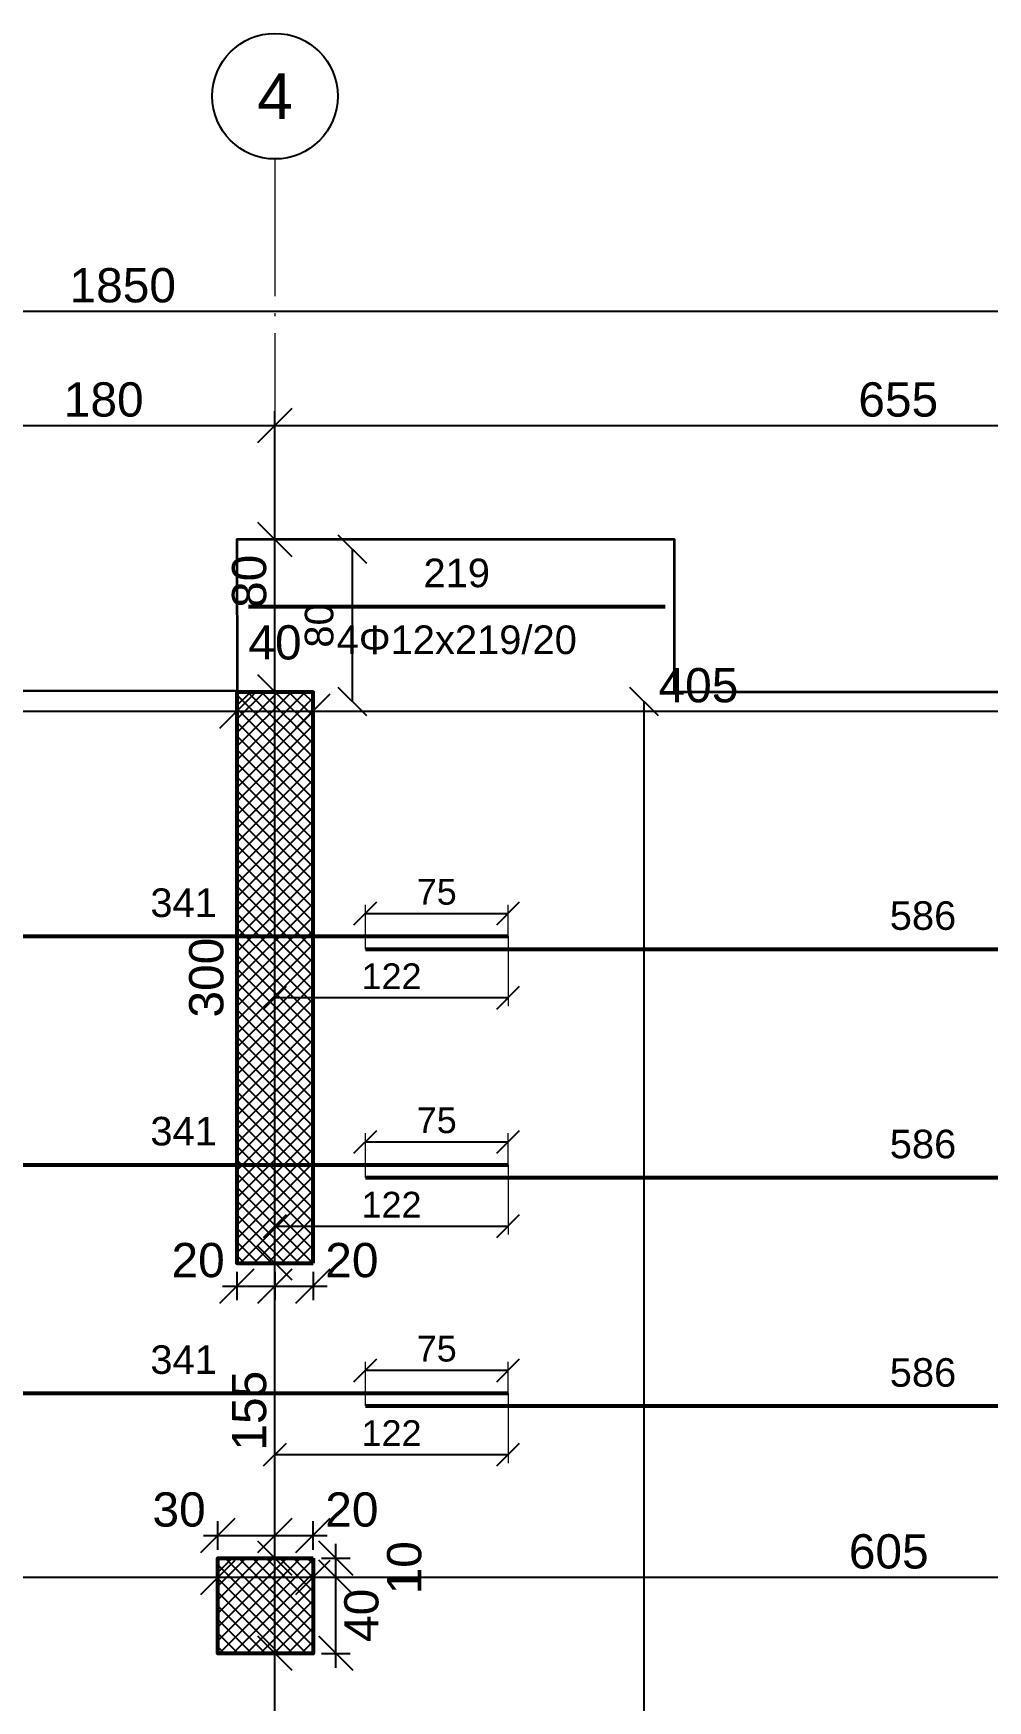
# Model space of a CAD drawing. Header units: millimetres. Extents: x -404 to 6018, y -5139 to 7890.
# Drawn here: x 878 to 1379, y 2330 to 3206 of the extents above; entities that cross this region are included whole.
import ezdxf
from ezdxf.enums import TextEntityAlignment as Align

# ---------------------------------------------------------------- set-up
doc = ezdxf.new("R2010")
doc.units = ezdxf.units.MM
doc.linetypes.add('ZWCAD_ISO04W100', pattern=[30.5, 24, -3, 0.5, -3])
for name, color, linetype, lineweight in [('AXIS LINES', 255, 'ZWCAD_ISO04W100', 13), ('COLUMN', 140, 'Continuous', 53), ('SLAB', 3, 'Continuous', 35), ('WALL', 10, 'Continuous', 53)]:
    doc.layers.add(name, color=color, linetype=linetype, lineweight=lineweight)
for name, color, linetype in [('FW_AXIS', 7, 'Continuous'), ('FW_COLUMN_HATCH', 8, 'Continuous'), ('FW_DIM', 7, 'Continuous'), ('FW_WALL_HATCH', 8, 'Continuous'), ('REB_BOT_MESH_X', 5, 'Continuous'), ('REB_BOT_MESH_X_AXDIM', 5, 'Continuous'), ('REB_BOT_MESH_X_LAP', 5, 'Continuous'), ('REB_BOT_MESH_X_RANGE', 5, 'Continuous'), ('REB_BOT_MESH_X_TEXT', 5, 'Continuous')]:
    doc.layers.add(name, color=color, linetype=linetype)
doc.styles.add('REBAR_TXT', font='arial.ttf')
doc.styles.get("Standard").update_dxf_attribs({"font": 'arial.ttf'})
doc.dimstyles.new('FW_DIM', dxfattribs={"dimtxt": 18, "dimasz": 9, "dimexe": 7.5, "dimexo": 4.5, "dimgap": 4.5, "dimtad": 1, "dimdec": 0, "dimtxsty": 'Standard', "dimtsz": 9, "dimcen": 2.5, "dimdle": 7.5, "dimclrd": 256, "dimclre": 256, "dimclrt": 7, "dimazin": 3, "dimtfac": 1, "dimtmove": 2, "dimatfit": 3})
doc.dimstyles.new('REBAR LAP', dxfattribs={"dimtxt": 13.5, "dimasz": 2.5, "dimexe": 4.5, "dimexo": 0, "dimgap": 4.5, "dimtad": 1, "dimdec": 0, "dimtxsty": 'Standard', "dimtsz": 6, "dimcen": 2.5, "dimclrd": 6, "dimclre": 6, "dimclrt": 7, "dimazin": 3, "dimtfac": 1, "dimtmove": 2, "dimatfit": 3, "dimlwd": 25, "dimlwe": 18})
doc.dimstyles.new('REBAR M-200', dxfattribs={"dimtxt": 15, "dimasz": 15, "dimexe": 25, "dimexo": 12.5, "dimgap": 10, "dimtad": 1, "dimdec": 0, "dimtxsty": 'Standard', "dimblk": 'NONE', "dimcen": 50, "dimse1": 1, "dimse2": 1, "dimclrd": 6, "dimclre": 6, "dimclrt": 7, "dimazin": 3, "dimtfac": 1, "dimtmove": 2, "dimatfit": 3, "dimldrblk": 'NONE', "dimlwd": 53})
doc.dimstyles.new('REBAR RANGE', dxfattribs={"dimtxt": 15, "dimasz": 2.5, "dimexe": 0, "dimexo": 0, "dimgap": 10, "dimtad": 1, "dimdec": 0, "dimtxsty": 'Standard', "dimtsz": 7.5, "dimcen": 2.5, "dimse1": 1, "dimse2": 1, "dimclrd": 6, "dimclre": 6, "dimclrt": 7, "dimazin": 3, "dimtfac": 1, "dimtmove": 2, "dimatfit": 3, "dimlwd": 25})

# ---------------------------------------------------------------- blocks, each defined once
blk = doc.blocks.new('*D299')
at = {"color": 6, "lineweight": 53}
blk.add_line((786.5, 2611.75), (1127.5, 2611.75), dxfattribs=at)
at = {"layer": 'Defpoints'}
for p in [(786.5, 2611.75), (786.5, 2611.75), (1127.5, 2611.75)]:
    blk.add_point(p, dxfattribs=at)
at = {"layer": 'REB_BOT_MESH_X', "color": 7, "insert": (957, 2629.25), "char_height": 15, "attachment_point": 5}
blk.add_mtext('341', dxfattribs=at)
blk = doc.blocks.new('_NONE')
blk = doc.blocks.new('*D300')
at = {"color": 6, "lineweight": 53}
blk.add_line((1052.5, 2605), (1638.5, 2605), dxfattribs=at)
at = {"layer": 'Defpoints'}
for p in [(1052.5, 2605), (1052.5, 2605), (1638.5, 2605)]:
    blk.add_point(p, dxfattribs=at)
at = {"layer": 'REB_BOT_MESH_X', "color": 7, "insert": (1345.5, 2622.5), "char_height": 15, "attachment_point": 5}
blk.add_mtext('586', dxfattribs=at)
blk = doc.blocks.new('_Oblique')
at = {"color": 0, "linetype": 'ByBlock', "lineweight": -2}
blk.add_line((-0.5, -0.5), (0.5, 0.5), dxfattribs=at)
blk = doc.blocks.new('*D304')
at = {"color": 6, "lineweight": 18}
for p, q in [((1052.5, 2605), (1052.5, 2628.25)), ((1127.5, 2611.75), (1127.5, 2628.25))]:
    blk.add_line(p, q, dxfattribs=at)
at = {"color": 6, "lineweight": 25}
blk.add_line((1052.5, 2623.75), (1127.5, 2623.75), dxfattribs=at)
at = {"layer": 'Defpoints'}
for p in [(1052.5, 2623.75), (1127.5, 2611.75), (1052.5, 2605)]:
    blk.add_point(p, dxfattribs=at)
at = {"layer": 'REB_BOT_MESH_X_LAP', "color": 6, "xscale": 12, "yscale": 12}
for p in [(1052.5, 2623.75), (1127.5, 2623.75)]:
    blk.add_blockref('_OBLIQUE', p, dxfattribs=at)
at = {"layer": 'REB_BOT_MESH_X_LAP', "color": 7, "insert": (1090, 2635), "char_height": 13.5, "attachment_point": 5}
blk.add_mtext('75', dxfattribs=at)
blk = doc.blocks.new('*D305')
at = {"color": 6, "lineweight": 18}
for p, q in [((1005, 2611.75), (1005, 2575)), ((1127.5, 2611.75), (1127.5, 2575))]:
    blk.add_line(p, q, dxfattribs=at)
at = {"color": 6, "lineweight": 25}
blk.add_line((1005, 2579.5), (1127.5, 2579.5), dxfattribs=at)
at = {"layer": 'Defpoints'}
for p in [(1005, 2611.75), (1127.5, 2611.75), (1005, 2579.5)]:
    blk.add_point(p, dxfattribs=at)
at = {"layer": 'REB_BOT_MESH_X_AXDIM', "color": 6, "xscale": 12, "yscale": 12}
for p in [(1005, 2579.5), (1127.5, 2579.5)]:
    blk.add_blockref('_OBLIQUE', p, dxfattribs=at)
at = {"layer": 'REB_BOT_MESH_X_AXDIM', "color": 7, "insert": (1066.25, 2590.75), "char_height": 13.5, "attachment_point": 5}
blk.add_mtext('122', dxfattribs=at)
blk = doc.blocks.new('*D317')
at = {"color": 6, "lineweight": 53}
blk.add_line((786.5, 2491.75), (1127.5, 2491.75), dxfattribs=at)
at = {"layer": 'Defpoints'}
for p in [(786.5, 2491.75), (786.5, 2491.75), (1127.5, 2491.75)]:
    blk.add_point(p, dxfattribs=at)
at = {"layer": 'REB_BOT_MESH_X', "color": 7, "insert": (957, 2509.25), "char_height": 15, "attachment_point": 5}
blk.add_mtext('341', dxfattribs=at)
blk = doc.blocks.new('*D318')
at = {"color": 6, "lineweight": 53}
blk.add_line((1052.5, 2485), (1638.5, 2485), dxfattribs=at)
at = {"layer": 'Defpoints'}
for p in [(1052.5, 2485), (1052.5, 2485), (1638.5, 2485)]:
    blk.add_point(p, dxfattribs=at)
at = {"layer": 'REB_BOT_MESH_X', "color": 7, "insert": (1345.5, 2502.5), "char_height": 15, "attachment_point": 5}
blk.add_mtext('586', dxfattribs=at)
blk = doc.blocks.new('*D322')
at = {"color": 6, "lineweight": 18}
for p, q in [((1052.5, 2485), (1052.5, 2508.25)), ((1127.5, 2491.75), (1127.5, 2508.25))]:
    blk.add_line(p, q, dxfattribs=at)
at = {"color": 6, "lineweight": 25}
blk.add_line((1052.5, 2503.75), (1127.5, 2503.75), dxfattribs=at)
at = {"layer": 'Defpoints'}
for p in [(1052.5, 2503.75), (1127.5, 2491.75), (1052.5, 2485)]:
    blk.add_point(p, dxfattribs=at)
at = {"layer": 'REB_BOT_MESH_X_LAP', "color": 6, "xscale": 12, "yscale": 12}
for p in [(1052.5, 2503.75), (1127.5, 2503.75)]:
    blk.add_blockref('_OBLIQUE', p, dxfattribs=at)
at = {"layer": 'REB_BOT_MESH_X_LAP', "color": 7, "insert": (1090, 2515), "char_height": 13.5, "attachment_point": 5}
blk.add_mtext('75', dxfattribs=at)
blk = doc.blocks.new('*D323')
at = {"color": 6, "lineweight": 18}
for p, q in [((1005, 2491.75), (1005, 2455)), ((1127.5, 2491.75), (1127.5, 2455))]:
    blk.add_line(p, q, dxfattribs=at)
at = {"color": 6, "lineweight": 25}
blk.add_line((1005, 2459.5), (1127.5, 2459.5), dxfattribs=at)
at = {"layer": 'Defpoints'}
for p in [(1005, 2491.75), (1127.5, 2491.75), (1005, 2459.5)]:
    blk.add_point(p, dxfattribs=at)
at = {"layer": 'REB_BOT_MESH_X_AXDIM', "color": 6, "xscale": 12, "yscale": 12}
for p in [(1005, 2459.5), (1127.5, 2459.5)]:
    blk.add_blockref('_OBLIQUE', p, dxfattribs=at)
at = {"layer": 'REB_BOT_MESH_X_AXDIM', "color": 7, "insert": (1066.25, 2470.75), "char_height": 13.5, "attachment_point": 5}
blk.add_mtext('122', dxfattribs=at)
blk = doc.blocks.new('*D347')
at = {"color": 6, "lineweight": 53}
blk.add_line((786.5, 2731.75), (1127.5, 2731.75), dxfattribs=at)
at = {"layer": 'Defpoints'}
for p in [(786.5, 2731.75), (786.5, 2731.75), (1127.5, 2731.75)]:
    blk.add_point(p, dxfattribs=at)
at = {"layer": 'REB_BOT_MESH_X', "color": 7, "insert": (957, 2749.25), "char_height": 15, "attachment_point": 5}
blk.add_mtext('341', dxfattribs=at)
blk = doc.blocks.new('*D348')
at = {"color": 6, "lineweight": 53}
blk.add_line((1052.5, 2725), (1638.5, 2725), dxfattribs=at)
at = {"layer": 'Defpoints'}
for p in [(1052.5, 2725), (1052.5, 2725), (1638.5, 2725)]:
    blk.add_point(p, dxfattribs=at)
at = {"layer": 'REB_BOT_MESH_X', "color": 7, "insert": (1345.5, 2742.5), "char_height": 15, "attachment_point": 5}
blk.add_mtext('586', dxfattribs=at)
blk = doc.blocks.new('*D352')
at = {"color": 6, "lineweight": 18}
for p, q in [((1052.5, 2725), (1052.5, 2748.25)), ((1127.5, 2731.75), (1127.5, 2748.25))]:
    blk.add_line(p, q, dxfattribs=at)
at = {"color": 6, "lineweight": 25}
blk.add_line((1052.5, 2743.75), (1127.5, 2743.75), dxfattribs=at)
at = {"layer": 'Defpoints'}
for p in [(1052.5, 2743.75), (1052.5, 2725), (1127.5, 2731.75)]:
    blk.add_point(p, dxfattribs=at)
at = {"layer": 'REB_BOT_MESH_X_LAP', "color": 6, "xscale": 12, "yscale": 12}
for p in [(1052.5, 2743.75), (1127.5, 2743.75)]:
    blk.add_blockref('_OBLIQUE', p, dxfattribs=at)
at = {"layer": 'REB_BOT_MESH_X_LAP', "color": 7, "insert": (1090, 2755), "char_height": 13.5, "attachment_point": 5}
blk.add_mtext('75', dxfattribs=at)
blk = doc.blocks.new('*D353')
at = {"color": 6, "lineweight": 18}
for p, q in [((1005, 2731.75), (1005, 2695)), ((1127.5, 2731.75), (1127.5, 2695))]:
    blk.add_line(p, q, dxfattribs=at)
at = {"color": 6, "lineweight": 25}
blk.add_line((1005, 2699.5), (1127.5, 2699.5), dxfattribs=at)
at = {"layer": 'Defpoints'}
for p in [(1005, 2731.75), (1127.5, 2731.75), (1005, 2699.5)]:
    blk.add_point(p, dxfattribs=at)
at = {"layer": 'REB_BOT_MESH_X_AXDIM', "color": 6, "xscale": 12, "yscale": 12}
for p in [(1005, 2699.5), (1127.5, 2699.5)]:
    blk.add_blockref('_OBLIQUE', p, dxfattribs=at)
at = {"layer": 'REB_BOT_MESH_X_AXDIM', "color": 7, "insert": (1066.25, 2710.75), "char_height": 13.5, "attachment_point": 5}
blk.add_mtext('122', dxfattribs=at)
blk = doc.blocks.new('*D465')
at = {"color": 6, "lineweight": 25}
blk.add_line((1199, 1375), (1199, 2855), dxfattribs=at)
at = {"layer": 'Defpoints'}
for p in [(1199, 2855), (1199, 1375), (1199, 1375)]:
    blk.add_point(p, dxfattribs=at)
at = {"layer": 'REB_BOT_MESH_X_RANGE', "color": 6, "xscale": 15, "yscale": 15, "rotation": 90}
for p in [(1199, 2855), (1199, 1375)]:
    blk.add_blockref('_OBLIQUE', p, dxfattribs=at)
at = {"layer": 'REB_BOT_MESH_X_RANGE', "color": 7, "insert": (1181.5, 2115), "char_height": 15, "attachment_point": 5, "rotation": 90}
blk.add_mtext('1480', dxfattribs=at)
blk = doc.blocks.new('*D492')
at = {"color": 6, "lineweight": 25}
blk.add_line((1045.75, 2855), (1045.75, 2935), dxfattribs=at)
at = {"layer": 'Defpoints'}
for p in [(1045.75, 2935), (1045.75, 2855), (1045.75, 2855)]:
    blk.add_point(p, dxfattribs=at)
at = {"layer": 'REB_BOT_MESH_X_RANGE', "color": 6, "xscale": 15, "yscale": 15, "rotation": 90}
for p in [(1045.75, 2935), (1045.75, 2855)]:
    blk.add_blockref('_OBLIQUE', p, dxfattribs=at)
at = {"layer": 'REB_BOT_MESH_X_RANGE', "color": 7, "insert": (1028.25, 2895), "char_height": 15, "attachment_point": 5, "rotation": 90}
blk.add_mtext('80', dxfattribs=at)
blk = doc.blocks.new('*D493')
at = {"color": 6, "lineweight": 53}
blk.add_line((991, 2905), (1210, 2905), dxfattribs=at)
at = {"layer": 'Defpoints'}
for p in [(991, 2905), (991, 2905), (1210, 2905)]:
    blk.add_point(p, dxfattribs=at)
at = {"layer": 'REB_BOT_MESH_X', "color": 7, "insert": (1100.5, 2922.5), "char_height": 15, "attachment_point": 5}
blk.add_mtext('219', dxfattribs=at)
blk = doc.blocks.new('*D529')
for p, q in [((985, 2555.5), (985, 2540.5)), ((1005, 2555.5), (1005, 2540.5)), ((977.5, 2548), (1012.5, 2548))]:
    blk.add_line(p, q)
at = {"layer": 'Defpoints'}
for p in [(985, 2560), (1005, 2560), (985, 2548)]:
    blk.add_point(p, dxfattribs=at)
at = {"layer": 'FW_DIM', "xscale": 18, "yscale": 18}
for p in [(985, 2548), (1005, 2548)]:
    blk.add_blockref('_OBLIQUE', p, dxfattribs=at)
at = {"layer": 'FW_DIM', "color": 7, "insert": (964.6, 2561.5), "char_height": 18, "attachment_point": 5}
blk.add_mtext('20', dxfattribs=at)
blk = doc.blocks.new('*D530')
for p, q in [((1005, 2555.5), (1005, 2540.5)), ((1025, 2555.5), (1025, 2540.5)), ((997.5, 2548), (1032.5, 2548))]:
    blk.add_line(p, q)
at = {"layer": 'Defpoints'}
for p in [(1005, 2560), (1025, 2560), (1005, 2548)]:
    blk.add_point(p, dxfattribs=at)
at = {"layer": 'FW_DIM', "xscale": 18, "yscale": 18}
for p in [(1005, 2548), (1025, 2548)]:
    blk.add_blockref('_OBLIQUE', p, dxfattribs=at)
at = {"layer": 'FW_DIM', "color": 7, "insert": (1045.4, 2561.5), "char_height": 18, "attachment_point": 5}
blk.add_mtext('20', dxfattribs=at)
blk = doc.blocks.new('*D533')
for p, q in [((975, 2409.5), (975, 2424.5)), ((1005, 2409.5), (1005, 2424.5)), ((967.5, 2417), (1012.5, 2417))]:
    blk.add_line(p, q)
at = {"layer": 'Defpoints'}
for p in [(975, 2417), (975, 2405), (1005, 2405)]:
    blk.add_point(p, dxfattribs=at)
at = {"layer": 'FW_DIM', "xscale": 18, "yscale": 18}
for p in [(975, 2417), (1005, 2417)]:
    blk.add_blockref('_OBLIQUE', p, dxfattribs=at)
at = {"layer": 'FW_DIM', "color": 7, "insert": (954.6, 2430.5), "char_height": 18, "attachment_point": 5}
blk.add_mtext('30', dxfattribs=at)
blk = doc.blocks.new('*D534')
for p, q in [((1005, 2409.5), (1005, 2424.5)), ((1025, 2409.5), (1025, 2424.5)), ((997.5, 2417), (1032.5, 2417))]:
    blk.add_line(p, q)
at = {"layer": 'Defpoints'}
for p in [(1005, 2417), (1005, 2405), (1025, 2405)]:
    blk.add_point(p, dxfattribs=at)
at = {"layer": 'FW_DIM', "xscale": 18, "yscale": 18}
for p in [(1005, 2417), (1025, 2417)]:
    blk.add_blockref('_OBLIQUE', p, dxfattribs=at)
at = {"layer": 'FW_DIM', "color": 7, "insert": (1045.4, 2430.5), "char_height": 18, "attachment_point": 5}
blk.add_mtext('20', dxfattribs=at)
blk = doc.blocks.new('*D535')
for p, q in [((1037, 2347.5), (1037, 2402.5)), ((1029.5, 2395), (1044.5, 2395)), ((1029.5, 2355), (1044.5, 2355))]:
    blk.add_line(p, q)
at = {"layer": 'Defpoints'}
for p in [(1025, 2395), (1025, 2355), (1037, 2355)]:
    blk.add_point(p, dxfattribs=at)
at = {"layer": 'FW_DIM', "xscale": 18, "yscale": 18, "rotation": 90}
for p in [(1037, 2395), (1037, 2355)]:
    blk.add_blockref('_OBLIQUE', p, dxfattribs=at)
at = {"layer": 'FW_DIM', "color": 7, "insert": (1050.5, 2375), "char_height": 18, "attachment_point": 5, "rotation": 90}
blk.add_mtext('40', dxfattribs=at)
blk = doc.blocks.new('*D536')
for p, q in [((1037, 2387.5), (1037, 2412.5)), ((1029.5, 2405), (1044.5, 2405)), ((1029.5, 2395), (1044.5, 2395))]:
    blk.add_line(p, q)
at = {"layer": 'Defpoints'}
for p in [(1025, 2405), (1025, 2395), (1037, 2395)]:
    blk.add_point(p, dxfattribs=at)
at = {"layer": 'FW_DIM', "xscale": 18, "yscale": 18, "rotation": 90}
for p in [(1037, 2405), (1037, 2395)]:
    blk.add_blockref('_OBLIQUE', p, dxfattribs=at)
at = {"layer": 'FW_DIM', "color": 7, "insert": (1073, 2400), "char_height": 18, "attachment_point": 5, "rotation": 90}
blk.add_mtext('10', dxfattribs=at)
blk = doc.blocks.new('*D613')
for p, q in [((460, 2399.5), (460, 2402.5)), ((975, 2399.5), (975, 2402.5)), ((452.5, 2395), (982.5, 2395))]:
    blk.add_line(p, q)
at = {"layer": 'Defpoints'}
for p in [(460, 2395), (460, 2395), (975, 2395)]:
    blk.add_point(p, dxfattribs=at)
at = {"layer": 'FW_DIM', "xscale": 18, "yscale": 18}
for p in [(460, 2395), (975, 2395)]:
    blk.add_blockref('_OBLIQUE', p, dxfattribs=at)
at = {"layer": 'FW_DIM', "color": 7, "insert": (717.5, 2408.5), "char_height": 18, "attachment_point": 5}
blk.add_mtext('515', dxfattribs=at)
blk = doc.blocks.new('*D614')
for p, q in [((975, 2399.5), (975, 2402.5)), ((1025, 2399.5), (1025, 2402.5)), ((967.5, 2395), (1032.5, 2395))]:
    blk.add_line(p, q)
at = {"layer": 'Defpoints'}
for p in [(975, 2395), (975, 2395), (1025, 2395)]:
    blk.add_point(p, dxfattribs=at)
at = {"layer": 'FW_DIM', "xscale": 18, "yscale": 18}
for p in [(975, 2395), (1025, 2395)]:
    blk.add_blockref('_OBLIQUE', p, dxfattribs=at)
blk = doc.blocks.new('*D615')
for p, q in [((1025, 2399.5), (1025, 2402.5)), ((1630, 2399.5), (1630, 2402.5)), ((1017.5, 2395), (1637.5, 2395))]:
    blk.add_line(p, q)
at = {"layer": 'Defpoints'}
for p in [(1025, 2395), (1025, 2395), (1630, 2395)]:
    blk.add_point(p, dxfattribs=at)
at = {"layer": 'FW_DIM', "xscale": 18, "yscale": 18}
for p in [(1025, 2395), (1630, 2395)]:
    blk.add_blockref('_OBLIQUE', p, dxfattribs=at)
at = {"layer": 'FW_DIM', "color": 7, "insert": (1327.5, 2408.5), "char_height": 18, "attachment_point": 5}
blk.add_mtext('605', dxfattribs=at)
blk = doc.blocks.new('*D619')
for p, q in [((660, 2854.5), (660, 2857.5)), ((985, 2854.5), (985, 2857.5)), ((652.5, 2850), (992.5, 2850))]:
    blk.add_line(p, q)
at = {"layer": 'Defpoints'}
for p in [(660, 2850), (660, 2850), (985, 2850)]:
    blk.add_point(p, dxfattribs=at)
at = {"layer": 'FW_DIM', "xscale": 18, "yscale": 18}
for p in [(660, 2850), (985, 2850)]:
    blk.add_blockref('_OBLIQUE', p, dxfattribs=at)
at = {"layer": 'FW_DIM', "color": 7, "insert": (822.5, 2863.5), "char_height": 18, "attachment_point": 5}
blk.add_mtext('325', dxfattribs=at)
blk = doc.blocks.new('*D620')
for p, q in [((985, 2854.5), (985, 2857.5)), ((1025, 2854.5), (1025, 2857.5)), ((977.5, 2850), (1032.5, 2850))]:
    blk.add_line(p, q)
at = {"layer": 'Defpoints'}
for p in [(985, 2850), (985, 2850), (1025, 2850)]:
    blk.add_point(p, dxfattribs=at)
at = {"layer": 'FW_DIM', "xscale": 18, "yscale": 18}
for p in [(985, 2850), (1025, 2850)]:
    blk.add_blockref('_OBLIQUE', p, dxfattribs=at)
at = {"layer": 'FW_DIM', "color": 7, "insert": (1005, 2886), "char_height": 18, "attachment_point": 5}
blk.add_mtext('40', dxfattribs=at)
blk = doc.blocks.new('*D621')
for p, q in [((1025, 2854.5), (1025, 2857.5)), ((1430, 2854.5), (1430, 2857.5)), ((1017.5, 2850), (1437.5, 2850))]:
    blk.add_line(p, q)
at = {"layer": 'Defpoints'}
for p in [(1025, 2850), (1025, 2850), (1430, 2850)]:
    blk.add_point(p, dxfattribs=at)
at = {"layer": 'FW_DIM', "xscale": 18, "yscale": 18}
for p in [(1025, 2850), (1430, 2850)]:
    blk.add_blockref('_OBLIQUE', p, dxfattribs=at)
at = {"layer": 'FW_DIM', "color": 7, "insert": (1227.5, 2863.5), "char_height": 18, "attachment_point": 5}
blk.add_mtext('405', dxfattribs=at)
blk = doc.blocks.new('*D653')
for p, q in [((1005, 1967.5), (1005, 2362.5)), ((1000.5, 2355), (997.5, 2355)), ((1000.5, 1975), (997.5, 1975))]:
    blk.add_line(p, q)
at = {"layer": 'Defpoints'}
for p in [(1005, 2355), (1005, 1975), (1005, 1975)]:
    blk.add_point(p, dxfattribs=at)
at = {"layer": 'FW_DIM', "xscale": 18, "yscale": 18, "rotation": 90}
for p in [(1005, 2355), (1005, 1975)]:
    blk.add_blockref('_OBLIQUE', p, dxfattribs=at)
at = {"layer": 'FW_DIM', "color": 7, "insert": (991.5, 2165), "char_height": 18, "attachment_point": 5, "rotation": 90}
blk.add_mtext('380', dxfattribs=at)
blk = doc.blocks.new('*D654')
for p, q in [((1005, 2347.5), (1005, 2412.5)), ((1000.5, 2405), (997.5, 2405)), ((1000.5, 2355), (997.5, 2355))]:
    blk.add_line(p, q)
at = {"layer": 'Defpoints'}
for p in [(1005, 2405), (1005, 2355), (1005, 2355)]:
    blk.add_point(p, dxfattribs=at)
at = {"layer": 'FW_DIM', "xscale": 18, "yscale": 18, "rotation": 90}
for p in [(1005, 2405), (1005, 2355)]:
    blk.add_blockref('_OBLIQUE', p, dxfattribs=at)
blk = doc.blocks.new('*D655')
for p, q in [((1005, 2397.5), (1005, 2567.5)), ((1000.5, 2560), (997.5, 2560)), ((1000.5, 2405), (997.5, 2405))]:
    blk.add_line(p, q)
at = {"layer": 'Defpoints'}
for p in [(1005, 2560), (1005, 2405), (1005, 2405)]:
    blk.add_point(p, dxfattribs=at)
at = {"layer": 'FW_DIM', "xscale": 18, "yscale": 18, "rotation": 90}
for p in [(1005, 2560), (1005, 2405)]:
    blk.add_blockref('_OBLIQUE', p, dxfattribs=at)
at = {"layer": 'FW_DIM', "color": 7, "insert": (991.5, 2482.5), "char_height": 18, "attachment_point": 5, "rotation": 90}
blk.add_mtext('155', dxfattribs=at)
blk = doc.blocks.new('*D656')
for p, q in [((1005, 2552.5), (1005, 2867.5)), ((1000.5, 2860), (997.5, 2860)), ((1000.5, 2560), (997.5, 2560))]:
    blk.add_line(p, q)
at = {"layer": 'Defpoints'}
for p in [(1005, 2860), (1005, 2560), (1005, 2560)]:
    blk.add_point(p, dxfattribs=at)
at = {"layer": 'FW_DIM', "xscale": 18, "yscale": 18, "rotation": 90}
for p in [(1005, 2860), (1005, 2560)]:
    blk.add_blockref('_OBLIQUE', p, dxfattribs=at)
at = {"layer": 'FW_DIM', "color": 7, "insert": (969, 2710), "char_height": 18, "attachment_point": 5, "rotation": 90}
blk.add_mtext('300', dxfattribs=at)
blk = doc.blocks.new('*D657')
for p, q in [((1005, 2852.5), (1005, 2947.59999)), ((1000.5, 2940.09999), (997.5, 2940.09999)), ((1000.5, 2860), (997.5, 2860))]:
    blk.add_line(p, q)
at = {"layer": 'Defpoints'}
for p in [(1005, 2940.09999), (1005, 2860), (1005, 2860)]:
    blk.add_point(p, dxfattribs=at)
at = {"layer": 'FW_DIM', "xscale": 18, "yscale": 18, "rotation": 90}
for p in [(1005, 2940.09999), (1005, 2860)]:
    blk.add_blockref('_OBLIQUE', p, dxfattribs=at)
at = {"layer": 'FW_DIM', "color": 7, "insert": (991.5, 2918.169991), "char_height": 18, "attachment_point": 5, "rotation": 90}
blk.add_mtext('80', dxfattribs=at)
blk = doc.blocks.new('*D672')
for p, q in [((825, 2944.59999), (825, 3007.59999)), ((1005, 2944.59999), (1005, 3007.59999)), ((817.5, 3000.09999), (1012.5, 3000.09999))]:
    blk.add_line(p, q)
at = {"layer": 'Defpoints'}
for p in [(825, 3000.09999), (825, 2940.09999), (1005, 2940.09999)]:
    blk.add_point(p, dxfattribs=at)
at = {"layer": 'FW_DIM', "xscale": 18, "yscale": 18}
for p in [(825, 3000.09999), (1005, 3000.09999)]:
    blk.add_blockref('_OBLIQUE', p, dxfattribs=at)
at = {"layer": 'FW_DIM', "color": 7, "insert": (915, 3013.59999), "char_height": 18, "attachment_point": 5}
blk.add_mtext('180', dxfattribs=at)
blk = doc.blocks.new('*D673')
for p, q in [((1005, 2944.59999), (1005, 3007.59999)), ((1660, 2944.59999), (1660, 3007.59999)), ((997.5, 3000.09999), (1667.5, 3000.09999))]:
    blk.add_line(p, q)
at = {"layer": 'Defpoints'}
for p in [(1005, 3000.09999), (1005, 2940.09999), (1660, 2940.09999)]:
    blk.add_point(p, dxfattribs=at)
at = {"layer": 'FW_DIM', "xscale": 18, "yscale": 18}
for p in [(1005, 3000.09999), (1660, 3000.09999)]:
    blk.add_blockref('_OBLIQUE', p, dxfattribs=at)
at = {"layer": 'FW_DIM', "color": 7, "insert": (1332.5, 3013.59999), "char_height": 18, "attachment_point": 5}
blk.add_mtext('655', dxfattribs=at)
blk = doc.blocks.new('*D681')
for p, q in [((0, 2944.6), (0, 3067.6)), ((1850, 2944.6), (1850, 3067.6)), ((-7.5, 3060.1), (1857.5, 3060.1))]:
    blk.add_line(p, q)
at = {"layer": 'Defpoints'}
for p in [(0, 3060.1), (0, 2940.1), (1850, 2940.1)]:
    blk.add_point(p, dxfattribs=at)
at = {"layer": 'FW_DIM', "xscale": 18, "yscale": 18}
for p in [(0, 3060.1), (1850, 3060.1)]:
    blk.add_blockref('_OBLIQUE', p, dxfattribs=at)
at = {"layer": 'FW_DIM', "color": 7, "insert": (925, 3073.6), "char_height": 18, "attachment_point": 5}
blk.add_mtext('1850', dxfattribs=at)

msp = doc.modelspace()

# ---------------------------------------------------------------- hatches: boundary and pattern name
at = {"layer": 'FW_COLUMN_HATCH'}
h = msp.add_hatch(dxfattribs=at)
h.set_pattern_fill('ANSI37', scale=1.6)
h.paths.add_polyline_path([(1025, 2405), (1025, 2355), (975, 2355), (975, 2405), (1025, 2405), (1025, 2405)])
at = {"layer": 'FW_WALL_HATCH'}
h = msp.add_hatch(dxfattribs=at)
h.set_pattern_fill('ANSI37', scale=1.6)
h.paths.add_polyline_path([(1025, 2560), (985, 2560), (985, 2860), (1025, 2860), (1025, 2560)])

# ---------------------------------------------------------------- linework, layer by layer
at = {"layer": 'AXIS LINES', "color": 0, "ltscale": 3}
for points in [[(1005, 3140.04), (1005, -400.07)], [(-282.57, 2850), (2132.41, 2850)], [(-282.57, 2395), (2132.41, 2395)]]:
    msp.add_lwpolyline(points, dxfattribs=at)
at = {"layer": 'COLUMN', "ltscale": 0.08}
msp.add_lwpolyline([(1025, 2405), (1025, 2355), (975, 2355), (975, 2405), (1025, 2405)], dxfattribs=at)
at = {"layer": 'FW_AXIS'}
msp.add_circle((1005, 3173.04), 33, dxfattribs=at)
at = {"layer": 'SLAB', "ltscale": 0.08}
msp.add_lwpolyline([(1780, 1379.9), (1779.9, 1900.02), (1679.9, 1900), (1679.9, 1950), (1850, 1950), (1850, 2860), (1215, 2860), (1215, 2940.1), (985, 2940.1), (985.1, 2860.72), (410, 2860), (410, 2719.9), (330, 2719.9), (329.9, 2490.03), (410, 2490), (409.9, 2320), (330, 2319.9), (329.9, 2090), (410, 2090), (410, 1950), (644.9, 1950), (644.9, 1490)], dxfattribs=at)
at = {"layer": 'WALL', "ltscale": 0.08}
msp.add_lwpolyline([(1025, 2560), (1025, 2860), (985, 2860), (985, 2560), (1025, 2560)], dxfattribs=at)

# ---------------------------------------------------------------- texts
at = {"layer": 'FW_AXIS', "color": 7, "style": 'REBAR_TXT'}
msp.add_text('4', height=24, dxfattribs=at).set_placement((1005, 3173.04), align=Align.MIDDLE_CENTER)
at = {"layer": 'REB_BOT_MESH_X_TEXT', "color": 7, "style": 'REBAR_TXT'}
msp.add_text('4Φ12x219/20', height=15, dxfattribs=at).set_placement((1100.5, 2895), align=Align.TOP_CENTER)

# ---------------------------------------------------------------- dimensions: what is measured, and where the dimension line sits
at = {"layer": 'FW_DIM'}
for base, p1, p2, picture, middle in [((0, 3060.1), (0, 2940.1), (1850, 2940.1), '*D681', (925, 3073.6)), ((825, 3000.1), (825, 2940.1), (1005, 2940.1), '*D672', (915, 3013.6)), ((1005, 3000.1), (1005, 2940.1), (1660, 2940.1), '*D673', (1332.5, 3013.6))]:
    dim = msp.add_linear_dim(base=base, p1=p1, p2=p2, dimstyle='FW_DIM', dxfattribs=at)
    dim.commit()
    dim.dimension.update_dxf_attribs({"geometry": picture, "text_midpoint": middle})
for base, p1, p2, text, picture, middle in [((1005, 2860), (1005, 2860), (1005, 2940.1), '80', '*D657', (991.5, 2918.17)), ((1005, 2560), (1005, 2560), (1005, 2860), '300', '*D656', (969, 2710)), ((1005, 2405), (1005, 2405), (1005, 2560), '155', '*D655', (991.5, 2482.5)), ((1005, 2355), (1005, 2355), (1005, 2405), ' ', '*D654', (1005, 2380)), ((1037, 2395), (1025, 2395), (1025, 2405), '10', '*D536', (1073, 2400)), ((1037, 2355), (1025, 2355), (1025, 2395), '40', '*D535', (1050.5, 2375)), ((1005, 1975), (1005, 1975), (1005, 2355), '380', '*D653', (991.5, 2165))]:
    dim = msp.add_linear_dim(base=base, p1=p1, p2=p2, angle=90, text=text, dimstyle='FW_DIM', override={"dimtmove": 2}, dxfattribs=at)
    dim.commit()
    dim.dimension.update_dxf_attribs({"geometry": picture, "text_midpoint": middle, "dimtype": 160})
for base, p1, p2, text, picture, middle in [((985, 2850), (985, 2850), (1025, 2850), '40', '*D620', (1005, 2886)), ((660, 2850), (660, 2850), (985, 2850), '325', '*D619', (822.5, 2863.5)), ((1025, 2850), (1025, 2850), (1430, 2850), '405', '*D621', (1227.5, 2863.5)), ((985, 2548), (985, 2560), (1005, 2560), '20', '*D529', (964.6, 2561.5)), ((1005, 2548), (1005, 2560), (1025, 2560), '20', '*D530', (1045.4, 2561.5)), ((975, 2417), (975, 2405), (1005, 2405), '30', '*D533', (954.6, 2430.5)), ((1005, 2417), (1005, 2405), (1025, 2405), '20', '*D534', (1045.4, 2430.5)), ((460, 2395), (460, 2395), (975, 2395), '515', '*D613', (717.5, 2408.5)), ((1025, 2395), (1025, 2395), (1630, 2395), '605', '*D615', (1327.5, 2408.5)), ((975, 2395), (975, 2395), (1025, 2395), ' ', '*D614', (1000, 2395))]:
    dim = msp.add_linear_dim(base=base, p1=p1, p2=p2, text=text, dimstyle='FW_DIM', override={"dimtmove": 2}, dxfattribs=at)
    dim.commit()
    dim.dimension.update_dxf_attribs({"geometry": picture, "text_midpoint": middle, "dimtype": 160})
at = {"layer": 'REB_BOT_MESH_X'}
for base, p1, p2, picture, middle in [((991, 2905), (991, 2905), (1210, 2905), '*D493', (1100.5, 2922.5)), ((786.5, 2731.75), (786.5, 2731.75), (1127.5, 2731.75), '*D347', (957, 2749.25)), ((1052.5, 2725), (1052.5, 2725), (1638.5, 2725), '*D348', (1345.5, 2742.5)), ((786.5, 2611.75), (786.5, 2611.75), (1127.5, 2611.75), '*D299', (957, 2629.25)), ((1052.5, 2605), (1052.5, 2605), (1638.5, 2605), '*D300', (1345.5, 2622.5)), ((786.5, 2491.75), (786.5, 2491.75), (1127.5, 2491.75), '*D317', (957, 2509.25)), ((1052.5, 2485), (1052.5, 2485), (1638.5, 2485), '*D318', (1345.5, 2502.5))]:
    dim = msp.add_linear_dim(base=base, p1=p1, p2=p2, dimstyle='REBAR M-200', dxfattribs=at)
    dim.commit()
    dim.dimension.update_dxf_attribs({"geometry": picture, "text_midpoint": middle})
at = {"layer": 'REB_BOT_MESH_X_AXDIM'}
for base, p1, p2, picture, middle in [((1005, 2699.5), (1005, 2731.75), (1127.5, 2731.75), '*D353', (1066.25, 2710.75)), ((1005, 2579.5), (1005, 2611.75), (1127.5, 2611.75), '*D305', (1066.25, 2590.75)), ((1005, 2459.5), (1005, 2491.75), (1127.5, 2491.75), '*D323', (1066.25, 2470.75))]:
    dim = msp.add_linear_dim(base=base, p1=p1, p2=p2, dimstyle='REBAR LAP', dxfattribs=at)
    dim.commit()
    dim.dimension.update_dxf_attribs({"geometry": picture, "text_midpoint": middle})
at = {"layer": 'REB_BOT_MESH_X_LAP'}
for base, p1, p2, picture, middle in [((1052.5, 2743.75), (1052.5, 2725), (1127.5, 2731.75), '*D352', (1090, 2755)), ((1052.5, 2623.75), (1052.5, 2605), (1127.5, 2611.75), '*D304', (1090, 2635)), ((1052.5, 2503.75), (1052.5, 2485), (1127.5, 2491.75), '*D322', (1090, 2515))]:
    dim = msp.add_linear_dim(base=base, p1=p1, p2=p2, dimstyle='REBAR LAP', dxfattribs=at)
    dim.commit()
    dim.dimension.update_dxf_attribs({"geometry": picture, "text_midpoint": middle})
at = {"layer": 'REB_BOT_MESH_X_RANGE'}
for base, p1, p2, picture, middle in [((1045.75, 2855), (1045.75, 2855), (1045.75, 2935), '*D492', (1028.25, 2895)), ((1199, 1375), (1199, 1375), (1199, 2855), '*D465', (1181.5, 2115))]:
    dim = msp.add_linear_dim(base=base, p1=p1, p2=p2, angle=90, dimstyle='REBAR RANGE', dxfattribs=at)
    dim.commit()
    dim.dimension.update_dxf_attribs({"geometry": picture, "text_midpoint": middle})

doc.saveas('drawing.dxf')
